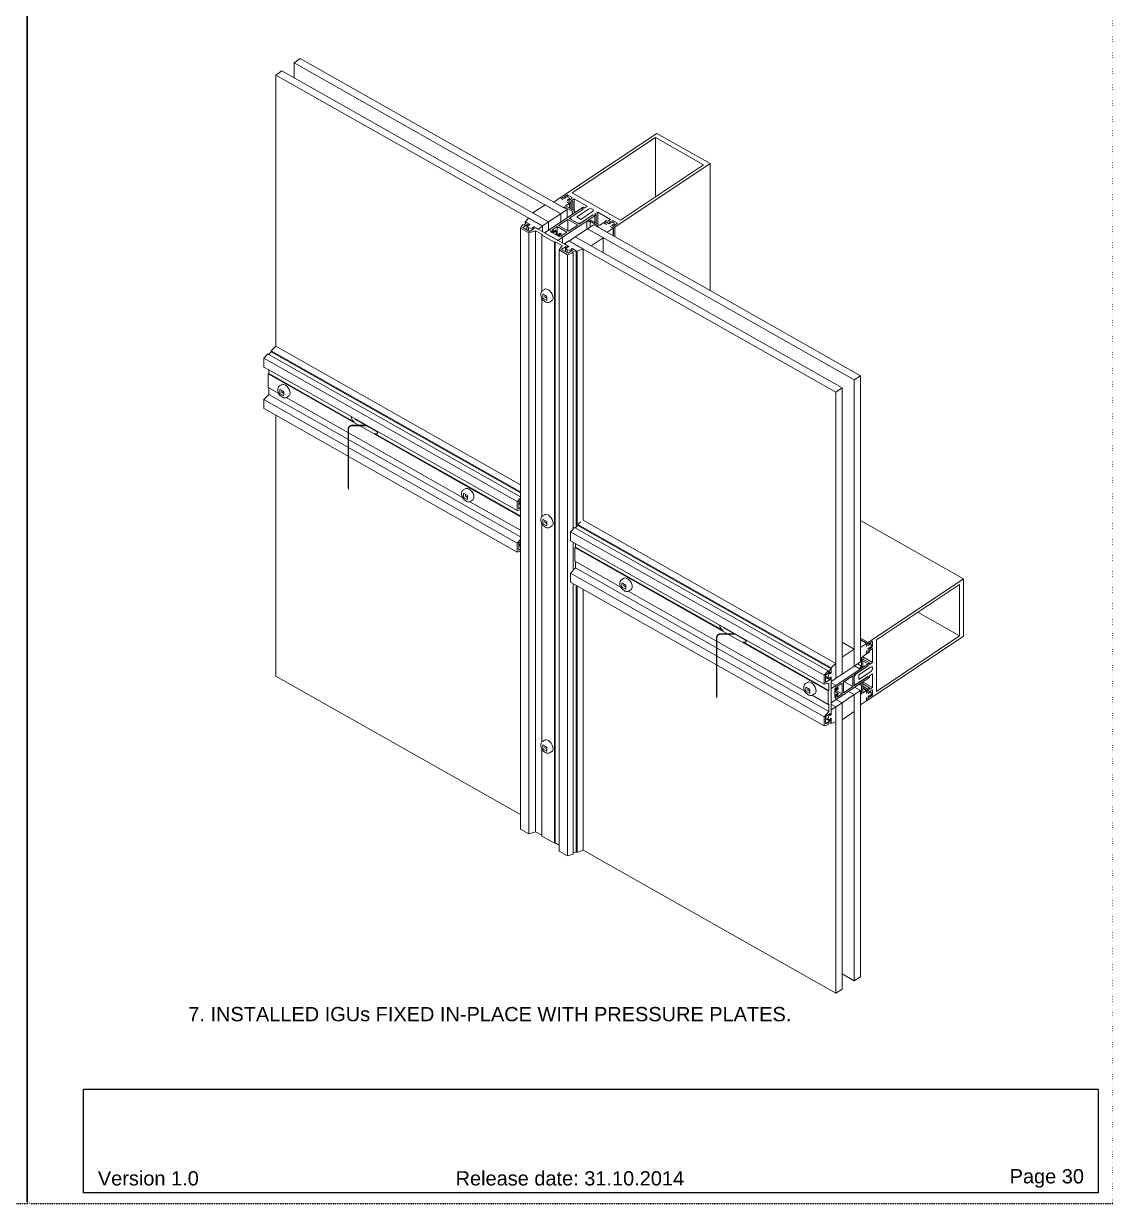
# Model space of a CAD drawing. Header units: millimetres. Extents: x -17234 to -8874, y -2869 to 1211.
# Drawn here: x -14197 to -13439, y -1849 to -1023 of the extents above; entities that cross this region are included whole.
import ezdxf

# ---------------------------------------------------------------- set-up
doc = ezdxf.new("R2010")
doc.units = ezdxf.units.MM
doc.linetypes.add('ACAD_ISO07W100', pattern=[3, 0, -3])
doc.linetypes.add('DASHED', pattern=[19.05, 12.7, -6.35])
doc.layers.get('Defpoints').update_dxf_attribs({"linetype": 'ACAD_ISO07W100', "true_color": 0x105689})
for name, color, linetype in [('Drain Path', 6, 'Continuous'), ('Profile View', 9, 'Continuous'), ('Text', 2, 'Continuous')]:
    doc.layers.add(name, color=color, linetype=linetype)
doc.styles.get("Standard").update_dxf_attribs({"font": 'arial.ttf'})

msp = doc.modelspace()

# ---------------------------------------------------------------- linework, layer by layer
at = {"layer": 'Defpoints', "color": 1, "ltscale": 0.5}
for points in [[(-14954.331, -829.239), (-14194.331, -829.239), (-14194.331, -1849.239), (-14954.331, -1849.239), (-14954.331, -829.239)], [(-14194.331, -829.239), (-13434.331, -829.239), (-13434.331, -1849.239), (-14194.331, -1849.239), (-14194.331, -829.239)]]:
    msp.add_lwpolyline(points, dxfattribs=at)
at = {"layer": 'Drain Path', "linetype": 'DASHED', "ltscale": 0.1}
for points in [[(-13969.439, -1350.032, 0, 3, 0), (-13969.439, -1344.032, 1, 1, 0), (-13969.439, -1307.019, 1, 1, -0.4142136), (-13966.939, -1304.519, 1, 1, 0), (-13956.568, -1304.519, 0, 0, 0)], [(-13711.475, -1496.047, 0, 3, 0), (-13711.475, -1490.047, 1, 1, 0), (-13711.475, -1453.033, 1, 1, -0.4142136), (-13708.975, -1450.533, 1, 1, 0), (-13698.603, -1450.533, 0, 0, 0)]]:
    msp.add_lwpolyline(points, format="xyseb", dxfattribs=at)
at = {"layer": 'Profile View', "lineweight": 0, "extrusion": (-1.83187e-15, 0.789146, 0.614206)}
for p, q in [((-14007.397, -1050.457), (-14003.094, -1047.589)), ((-13825.651, -1148.026), (-14003.094, -1047.589)), ((-14020.307, -1059.061), (-14016.004, -1056.193)), ((-14007.397, -1061.064), (-14016.004, -1056.193)), ((-14007.397, -1061.064), (-14007.397, -1050.457)), ((-14007.397, -1050.457), (-13820.616, -1156.18)), ((-14020.307, -1249.047), (-14020.307, -1059.061)), ((-14020.307, -1059.061), (-13833.525, -1164.784)), ((-13829.222, -1161.916), (-14007.397, -1061.064)), ((-13753.53, -1099.958), (-13820.23, -1144.413)), ((-13812.631, -1141.614), (-13754.402, -1102.805)), ((-13754.402, -1102.805), (-13754.402, -1144.315)), ((-13754.402, -1102.805), (-13720.722, -1121.868)), ((-13716.173, -1121.102), (-13753.53, -1099.958)), ((-13782.874, -1165.557), (-13716.173, -1121.102)), ((-13720.722, -1121.868), (-13778.952, -1160.677)), ((-13716.173, -1209.993), (-13716.173, -1121.102)), ((-13821.352, -1145.16), (-13825.651, -1148.026)), ((-13816.312, -1153.312), (-13825.651, -1148.026)), ((-13825.651, -1148.026), (-13818.939, -1151.825)), ((-13819.331, -1146.304), (-13821.352, -1145.16)), ((-13820.23, -1144.413), (-13821.023, -1144.941)), ((-13821.023, -1144.941), (-13819.331, -1146.304)), ((-13821.023, -1144.941), (-13821.023, -1145.346)), ((-13818.209, -1145.556), (-13820.23, -1144.413)), ((-13820.23, -1144.413), (-13818.555, -1145.36)), ((-13818.555, -1145.36), (-13817.418, -1144.918)), ((-13818.246, -1144.45), (-13816.077, -1143.004)), ((-13817.418, -1144.918), (-13818.246, -1144.45)), ((-13817.219, -1144.896), (-13818.209, -1145.556)), ((-13817.633, -1144.266), (-13817.954, -1144.48)), ((-13817.954, -1144.48), (-13817.219, -1144.896)), ((-13817.954, -1144.48), (-13817.954, -1144.615)), ((-13815.04, -1144.624), (-13817.633, -1144.266)), ((-13817.418, -1145.029), (-13817.418, -1144.918)), ((-13814.64, -1148.959), (-13816.661, -1147.815)), ((-13816.661, -1147.815), (-13814.311, -1148.74)), ((-13816.295, -1146.64), (-13815.304, -1145.98)), ((-13813.518, -1148.212), (-13816.295, -1146.64)), ((-13816.077, -1144.481), (-13816.077, -1143.004)), ((-13816.077, -1143.004), (-13812.707, -1144.912)), ((-13815.323, -1146.104), (-13815.948, -1146.836)), ((-13815.948, -1146.836), (-13813.518, -1148.212)), ((-13814.46, -1146.592), (-13815.323, -1146.104)), ((-13815.304, -1145.98), (-13815.304, -1146.115)), ((-13815.304, -1145.98), (-13814.569, -1146.396)), ((-13814.248, -1146.183), (-13815.04, -1144.624)), ((-13814.569, -1146.396), (-13814.248, -1146.183)), ((-13814.569, -1146.396), (-13814.569, -1146.531)), ((-13812.707, -1144.912), (-13814.46, -1146.592)), ((-13814.311, -1148.74), (-13813.518, -1148.212)), ((-13814.248, -1146.389), (-13814.248, -1146.183)), ((-13813.518, -1148.212), (-13812.206, -1147.701)), ((-13813.518, -1148.212), (-13813.518, -1152.889)), ((-13813.518, -1152.889), (-13813.518, -1148.212)), ((-13813.088, -1146.994), (-13811.224, -1145.752)), ((-13812.206, -1147.701), (-13813.073, -1147.211)), ((-13778.952, -1160.677), (-13812.631, -1141.614)), ((-13812.206, -1153.632), (-13812.206, -1147.701)), ((-13811.224, -1154.188), (-13811.224, -1145.752)), ((-13811.224, -1145.752), (-13802.179, -1150.871)), ((-13831.646, -1149.937), (-13840.252, -1155.673)), ((-13840.252, -1155.673), (-13829.222, -1161.916)), ((-13820.616, -1156.18), (-13831.646, -1149.937)), ((-13820.616, -1156.18), (-13829.222, -1161.916)), ((-13806.288, -1152.386), (-13828.856, -1167.427)), ((-13820.616, -1156.18), (-13816.312, -1153.312)), ((-13820.616, -1161.935), (-13820.616, -1156.18)), ((-13820.616, -1156.18), (-13820.616, -1161.935)), ((-13818.939, -1151.825), (-13818.126, -1151.283)), ((-13818.126, -1151.283), (-13818.126, -1152.285)), ((-13818.126, -1151.283), (-13812.237, -1154.616)), ((-13817.313, -1150.741), (-13814.64, -1148.959)), ((-13810.915, -1154.363), (-13817.313, -1150.741)), ((-13816.312, -1159.067), (-13816.312, -1153.312)), ((-13814.769, -1159.489), (-13805.111, -1153.052)), ((-13814.64, -1148.959), (-13814.64, -1152.254)), ((-13814.311, -1148.74), (-13814.311, -1152.44)), ((-13804.922, -1153.077), (-13813.349, -1158.694)), ((-13812.6, -1155.65), (-13812.6, -1156.593)), ((-13812.237, -1154.616), (-13812.586, -1155.569)), ((-13811.415, -1155.73), (-13810.915, -1154.363)), ((-13810.915, -1154.363), (-13810.915, -1155.47)), ((-13809.52, -1158.483), (-13801.321, -1153.015)), ((-13798.371, -1154.681), (-13806.578, -1160.148)), ((-13805.111, -1153.052), (-13806.288, -1152.386)), ((-13805.205, -1151.664), (-13806.221, -1152.342)), ((-13806.221, -1152.423), (-13806.221, -1152.342)), ((-13806.221, -1152.342), (-13804.922, -1153.077)), ((-13804.212, -1152.226), (-13805.205, -1151.664)), ((-13805.111, -1153.052), (-13805.111, -1153.204)), ((-13802.179, -1150.871), (-13804.212, -1152.226)), ((-13796.858, -1156.389), (-13794.825, -1155.034)), ((-13795.866, -1156.95), (-13796.858, -1156.389)), ((-13794.825, -1163.469), (-13794.825, -1155.034)), ((-13794.825, -1155.034), (-13785.781, -1160.153)), ((-13847.199, -1163.771), (-13848.899, -1166.272)), ((-13847.29, -1165.93), (-13844.105, -1163.807)), ((-13846.167, -1164.178), (-13847.199, -1163.771)), ((-13844.879, -1162.283), (-13846.167, -1164.178)), ((-13843.27, -1159.269), (-13845.529, -1161.916)), ((-13845.529, -1161.916), (-13842.173, -1163.815)), ((-13845.529, -1163.238), (-13845.529, -1161.916)), ((-13842.558, -1163.597), (-13844.879, -1162.283)), ((-13844.115, -1164.04), (-13844.365, -1164.208)), ((-13844.365, -1167.586), (-13844.365, -1164.208)), ((-13844.365, -1164.208), (-13843.358, -1166.19)), ((-13843.248, -1164.531), (-13844.115, -1164.04)), ((-13844.105, -1164.046), (-13844.105, -1163.807)), ((-13844.105, -1163.807), (-13843.182, -1164.33)), ((-13833.38, -1164.866), (-13843.27, -1159.269)), ((-13842.173, -1163.815), (-13843.248, -1164.531)), ((-13843.182, -1164.33), (-13842.558, -1163.597)), ((-13843.182, -1164.487), (-13843.182, -1164.33)), ((-13842.558, -1164.071), (-13842.558, -1163.597)), ((-13836.565, -1166.989), (-13833.38, -1164.866)), ((-13833.525, -1164.784), (-13829.222, -1161.916)), ((-13833.38, -1168.792), (-13833.38, -1164.866)), ((-13829.222, -1167.671), (-13829.222, -1161.916)), ((-13829.222, -1161.916), (-13829.222, -1167.671)), ((-13822.3, -1164.508), (-13815.786, -1160.167)), ((-13815.314, -1168.462), (-13822.3, -1164.508)), ((-13819.517, -1172.713), (-13796.949, -1157.672)), ((-13815.786, -1160.167), (-13815.786, -1168.195)), ((-13815.786, -1160.167), (-13808.8, -1164.121)), ((-13808.8, -1164.121), (-13815.314, -1168.462)), ((-13807.783, -1163.443), (-13814.769, -1159.489)), ((-13813.349, -1158.694), (-13813.833, -1160.019)), ((-13813.833, -1160.019), (-13808.72, -1162.913)), ((-13806.578, -1160.148), (-13809.52, -1158.483)), ((-13808.72, -1162.913), (-13806.609, -1162.509)), ((-13798.125, -1157.006), (-13807.783, -1163.443)), ((-13806.609, -1162.509), (-13798.182, -1156.892)), ((-13806.609, -1162.66), (-13806.609, -1162.509)), ((-13802.379, -1161.435), (-13802.379, -1167.047)), ((-13799.779, -1160.666), (-13801.958, -1161.084)), ((-13801.937, -1166.752), (-13797.634, -1163.884)), ((-13801.6, -1161.787), (-13800.083, -1161.496)), ((-13800.083, -1165.516), (-13800.083, -1161.496)), ((-13800.083, -1161.496), (-13794.194, -1164.829)), ((-13793.381, -1164.287), (-13799.779, -1160.666)), ((-13798.182, -1156.892), (-13796.882, -1157.628)), ((-13798.182, -1156.892), (-13798.182, -1157.044)), ((-13796.949, -1157.672), (-13798.125, -1157.006)), ((-13797.634, -1163.884), (-13716.173, -1209.993)), ((-13796.949, -1162.268), (-13796.949, -1157.672)), ((-13796.882, -1157.628), (-13795.866, -1156.95)), ((-13796.882, -1162.305), (-13796.882, -1157.628)), ((-13795.866, -1162.881), (-13795.866, -1156.95)), ((-13794.194, -1164.829), (-13795.007, -1165.371)), ((-13790.707, -1162.506), (-13793.381, -1164.287)), ((-13788.686, -1163.65), (-13790.707, -1162.506)), ((-13789.586, -1161.758), (-13790.379, -1162.287)), ((-13790.379, -1162.287), (-13788.686, -1163.65)), ((-13790.379, -1162.691), (-13790.379, -1162.287)), ((-13788.938, -1160.872), (-13789.659, -1161.716)), ((-13789.659, -1161.807), (-13789.659, -1161.716)), ((-13789.659, -1161.716), (-13787.155, -1163.134)), ((-13786.809, -1163.33), (-13789.586, -1161.758)), ((-13787.814, -1161.508), (-13788.938, -1160.872)), ((-13785.781, -1160.153), (-13787.814, -1161.508)), ((-13787.155, -1163.134), (-13786.018, -1162.691)), ((-13786.881, -1162.203), (-13784.298, -1160.992)), ((-13786.018, -1162.691), (-13786.881, -1162.203)), ((-13785.819, -1162.67), (-13786.809, -1163.33)), ((-13786.233, -1162.04), (-13786.554, -1162.253)), ((-13786.554, -1162.388), (-13786.554, -1162.253)), ((-13786.554, -1162.253), (-13785.819, -1162.67)), ((-13783.64, -1162.397), (-13786.233, -1162.04)), ((-13786.018, -1162.803), (-13786.018, -1162.691)), ((-13784.895, -1164.413), (-13783.904, -1163.753)), ((-13782.874, -1165.557), (-13784.895, -1164.413)), ((-13783.924, -1163.877), (-13784.548, -1164.609)), ((-13784.548, -1164.609), (-13782.874, -1165.557)), ((-13784.298, -1162.307), (-13784.298, -1160.992)), ((-13784.298, -1160.992), (-13780.927, -1162.9)), ((-13783.096, -1164.346), (-13783.924, -1163.877)), ((-13783.904, -1163.888), (-13783.904, -1163.753)), ((-13783.904, -1163.753), (-13783.169, -1164.169)), ((-13782.848, -1163.956), (-13783.64, -1162.397)), ((-13783.169, -1164.169), (-13782.848, -1163.956)), ((-13783.169, -1164.304), (-13783.169, -1164.169)), ((-13780.927, -1162.9), (-13783.096, -1164.346)), ((-13782.848, -1164.181), (-13782.848, -1163.956)), ((-13848.899, -1166.272), (-13843.038, -1169.59)), ((-13848.899, -1577.012), (-13848.899, -1166.272)), ((-13842.615, -1168.576), (-13847.29, -1165.93)), ((-13843.358, -1168.156), (-13843.358, -1166.19)), ((-13843.358, -1166.19), (-13840.058, -1166.646)), ((-13843.038, -1169.59), (-13838.312, -1168.089)), ((-13843.038, -1590.52), (-13843.038, -1169.59)), ((-13839.43, -1166.454), (-13842.615, -1168.576)), ((-13840.674, -1165.988), (-13839.599, -1165.272)), ((-13839.807, -1166.479), (-13840.674, -1165.988)), ((-13839.215, -1165.489), (-13840.352, -1165.931)), ((-13840.352, -1166.17), (-13840.352, -1165.931)), ((-13840.352, -1165.931), (-13839.43, -1166.454)), ((-13840.058, -1166.646), (-13839.807, -1166.479)), ((-13840.058, -1166.646), (-13840.058, -1166.872)), ((-13839.807, -1166.705), (-13839.807, -1166.479)), ((-13839.599, -1165.272), (-13836.565, -1166.989)), ((-13839.599, -1165.639), (-13839.599, -1165.272)), ((-13815.528, -1178.897), (-13839.215, -1165.489)), ((-13838.312, -1589.019), (-13838.312, -1168.089)), ((-13838.312, -1168.089), (-13833.478, -1170.825)), ((-13833.478, -1170.825), (-13833.952, -1171.141)), ((-13833.952, -1210.433), (-13833.952, -1171.141)), ((-13833.952, -1171.141), (-13825.128, -1176.136)), ((-13828.856, -1167.427), (-13832.041, -1169.55)), ((-13832.041, -1169.55), (-13822.702, -1174.836)), ((-13827.128, -1168.405), (-13828.856, -1167.427)), ((-13828.856, -1167.427), (-13826.653, -1168.674)), ((-13827.805, -1168.857), (-13827.128, -1168.405)), ((-13826.96, -1169.336), (-13827.805, -1168.857)), ((-13827.128, -1168.405), (-13827.128, -1169.241)), ((-13825.265, -1168.207), (-13826.96, -1169.336)), ((-13826.832, -1167.529), (-13823.317, -1165.186)), ((-13825.619, -1168.215), (-13826.832, -1167.529)), ((-13826.653, -1168.674), (-13826.168, -1168.581)), ((-13826.653, -1169.131), (-13826.653, -1168.674)), ((-13826.224, -1169.752), (-13823.92, -1168.216)), ((-13823.503, -1171.292), (-13826.224, -1169.752)), ((-13826.168, -1168.581), (-13825.619, -1168.215)), ((-13826.168, -1168.808), (-13826.168, -1168.581)), ((-13824.726, -1167.76), (-13825.718, -1167.95)), ((-13825.718, -1167.95), (-13825.718, -1168.159)), ((-13825.718, -1167.95), (-13825.265, -1168.207)), ((-13825.619, -1168.442), (-13825.619, -1168.215)), ((-13823.92, -1168.216), (-13824.726, -1167.76)), ((-13823.92, -1168.216), (-13823.92, -1171.056)), ((-13821.199, -1169.756), (-13823.503, -1171.292)), ((-13823.317, -1171.168), (-13823.317, -1165.186)), ((-13823.317, -1165.186), (-13816.331, -1169.14)), ((-13822.768, -1171.708), (-13821.074, -1170.579)), ((-13821.922, -1172.187), (-13822.768, -1171.708)), ((-13822.702, -1174.836), (-13819.517, -1172.713)), ((-13821.245, -1171.735), (-13821.922, -1172.187)), ((-13821.606, -1171.161), (-13821.719, -1171.467)), ((-13821.719, -1172.051), (-13821.719, -1171.467)), ((-13821.719, -1171.467), (-13819.517, -1172.713)), ((-13821.059, -1170.796), (-13821.606, -1171.161)), ((-13819.517, -1172.713), (-13821.245, -1171.735)), ((-13820.393, -1170.213), (-13821.199, -1169.756)), ((-13821.074, -1170.579), (-13821.074, -1170.806)), ((-13821.074, -1170.579), (-13820.621, -1170.836)), ((-13819.846, -1171.483), (-13821.059, -1170.796)), ((-13820.621, -1170.836), (-13820.393, -1170.213)), ((-13820.621, -1170.836), (-13820.621, -1171.044)), ((-13820.393, -1170.213), (-13820.393, -1171.173)), ((-13816.331, -1169.14), (-13819.846, -1171.483)), ((-13819.517, -1172.713), (-13819.517, -1176.639)), ((-13819.517, -1176.639), (-13819.517, -1172.713)), ((-13814.847, -1175.357), (-13810.544, -1172.488)), ((-13801.937, -1166.752), (-13810.544, -1172.488)), ((-13810.544, -1172.488), (-13623.762, -1278.212)), ((-13799.513, -1178.732), (-13810.544, -1172.488)), ((-13801.937, -1166.752), (-13790.907, -1172.996)), ((-13615.156, -1272.476), (-13801.937, -1166.752)), ((-13790.907, -1172.996), (-13799.513, -1178.732)), ((-13795.007, -1165.371), (-13788.295, -1169.17)), ((-13790.907, -1172.996), (-13790.907, -1183.603)), ((-13788.295, -1169.17), (-13783.995, -1166.305)), ((-13783.995, -1166.305), (-13786.016, -1165.161)), ((-13786.016, -1165.161), (-13783.667, -1166.086)), ((-13783.995, -1171.604), (-13783.995, -1166.305)), ((-13783.667, -1166.086), (-13782.874, -1165.557)), ((-13783.667, -1171.79), (-13783.667, -1166.086)), ((-13782.874, -1172.239), (-13782.874, -1165.557)), ((-13782.874, -1172.239), (-13782.874, -1165.557)), ((-13825.128, -1176.136), (-13824.653, -1175.82)), ((-13825.128, -1176.136), (-13825.128, -1597.066)), ((-13824.653, -1175.82), (-13819.819, -1178.556)), ((-13824.653, -1596.75), (-13824.653, -1175.82)), ((-13819.819, -1178.556), (-13821.869, -1181.572)), ((-13820.26, -1181.23), (-13817.075, -1179.107)), ((-13815.585, -1183.876), (-13820.26, -1181.23)), ((-13814.992, -1175.274), (-13818.178, -1177.397)), ((-13818.178, -1177.397), (-13815.143, -1179.115)), ((-13817.085, -1179.34), (-13817.335, -1179.507)), ((-13817.335, -1182.885), (-13817.335, -1179.507)), ((-13817.335, -1179.507), (-13816.328, -1181.49)), ((-13816.218, -1179.831), (-13817.085, -1179.34)), ((-13817.075, -1179.346), (-13817.075, -1179.107)), ((-13817.075, -1179.107), (-13816.152, -1179.629)), ((-13815.143, -1179.115), (-13816.218, -1179.831)), ((-13816.152, -1179.629), (-13815.528, -1178.897)), ((-13816.152, -1179.787), (-13816.152, -1179.629)), ((-13815.528, -1179.371), (-13815.528, -1178.897)), ((-13805.103, -1180.872), (-13814.992, -1175.274)), ((-13628.066, -1281.08), (-13814.847, -1175.357)), ((-13813.644, -1181.288), (-13812.569, -1180.571)), ((-13812.777, -1181.778), (-13813.644, -1181.288)), ((-13812.185, -1180.789), (-13813.322, -1181.231)), ((-13813.322, -1181.47), (-13813.322, -1181.231)), ((-13813.322, -1181.231), (-13812.4, -1181.753)), ((-13812.569, -1180.571), (-13809.214, -1182.471)), ((-13812.569, -1180.571), (-13812.569, -1180.939)), ((-13809.863, -1182.103), (-13812.185, -1180.789)), ((-13809.214, -1182.471), (-13805.103, -1180.872)), ((-13805.103, -1180.872), (-13805.103, -1370.858)), ((-13821.869, -1181.572), (-13816.008, -1184.889)), ((-13821.869, -1598.326), (-13821.869, -1181.572)), ((-13816.328, -1181.49), (-13813.028, -1181.945)), ((-13816.328, -1181.49), (-13816.328, -1183.456)), ((-13816.008, -1184.889), (-13812.089, -1183.645)), ((-13816.008, -1605.82), (-13816.008, -1184.889)), ((-13812.4, -1181.753), (-13815.585, -1183.876)), ((-13813.028, -1181.945), (-13812.777, -1181.778)), ((-13813.028, -1181.945), (-13813.028, -1182.172)), ((-13812.832, -1183.046), (-13809.863, -1182.103)), ((-13812.089, -1183.645), (-13812.832, -1183.046)), ((-13812.777, -1181.778), (-13812.777, -1182.005)), ((-13812.089, -1377.13), (-13812.089, -1183.645)), ((-13809.863, -1375.718), (-13809.863, -1182.103)), ((-13809.214, -1182.471), (-13809.214, -1375.01)), ((-13833.475, -1210.026), (-13832.167, -1209.154)), ((-13833.295, -1214.981), (-13833.295, -1212.772)), ((-13832.928, -1212.585), (-13830.868, -1213.751)), ((-13831.94, -1214.078), (-13831.94, -1213.144)), ((-13830.501, -1214.354), (-13830.501, -1216.563)), ((-13716.173, -1209.993), (-13610.853, -1269.607)), ((-13833.952, -1368.263), (-13833.952, -1215.404)), ((-13830.868, -1216.75), (-13832.928, -1215.584)), ((-13830.501, -1215.287), (-13831.572, -1214.681)), ((-13828.221, -1217.91), (-13826.913, -1217.038)), ((-14028.574, -1257.388), (-14025.765, -1254.324)), ((-14025.153, -1254.671), (-14025.765, -1254.324)), ((-14025.153, -1254.671), (-14023.492, -1252.86)), ((-13848.899, -1354.435), (-14025.153, -1254.671)), ((-14023.492, -1252.164), (-14020.307, -1249.047)), ((-14023.492, -1252.86), (-14023.492, -1252.164)), ((-13848.899, -1350.987), (-14023.492, -1252.164)), ((-13848.899, -1351.684), (-14023.492, -1252.86)), ((-13848.899, -1346.068), (-14020.307, -1249.047)), ((-14028.574, -1263.678), (-14028.574, -1257.388)), ((-13851.132, -1357.825), (-14028.574, -1257.388)), ((-14025.186, -1265.596), (-14028.574, -1263.678)), ((-14025.66, -1268.359), (-14025.186, -1268.043)), ((-14025.66, -1277.829), (-14025.66, -1268.359)), ((-13848.899, -1368.411), (-14025.66, -1268.359)), ((-14025.186, -1268.043), (-14025.186, -1265.596)), ((-13851.132, -1364.115), (-14025.186, -1265.596)), ((-13965.052, -1302.081), (-14025.186, -1268.043)), ((-13615.156, -1272.476), (-13610.853, -1269.607)), ((-13610.853, -1269.607), (-13610.853, -1371.137)), ((-14025.186, -1278.098), (-14025.66, -1277.829)), ((-14025.186, -1282.701), (-14025.186, -1278.098)), ((-14018.143, -1282.084), (-14025.186, -1278.098)), ((-14017.609, -1276.809), (-14016.301, -1275.937)), ((-14017.429, -1281.765), (-14017.429, -1279.555)), ((-14017.062, -1279.368), (-14015.003, -1280.534)), ((-14016.074, -1280.861), (-14016.074, -1279.928)), ((-13628.066, -1281.08), (-13623.762, -1278.212)), ((-13623.762, -1278.212), (-13623.762, -1478.655)), ((-13615.156, -1472.919), (-13615.156, -1272.476)), ((-14028.574, -1286.395), (-14025.186, -1282.701)), ((-14028.574, -1292.685), (-14028.574, -1286.395)), ((-13851.132, -1386.832), (-14028.574, -1286.395)), ((-13848.899, -1382.483), (-14025.186, -1282.701)), ((-14015.003, -1283.533), (-14017.062, -1282.367)), ((-14014.635, -1282.07), (-14015.706, -1281.464)), ((-14014.635, -1281.137), (-14014.635, -1283.346)), ((-13889.455, -1354.925), (-14012.989, -1285.002)), ((-14012.355, -1284.693), (-14011.047, -1283.821)), ((-13628.066, -1481.523), (-13628.066, -1281.08)), ((-14020.307, -1297.365), (-14028.574, -1292.685)), ((-14020.307, -1297.365), (-14020.307, -1479.991)), ((-13851.132, -1393.122), (-14020.307, -1297.365)), ((-13948.712, -1308.965), (-13964.423, -1300.072)), ((-13963.358, -1300.952), (-13949.349, -1308.881)), ((-13848.899, -1367.826), (-13951.043, -1310.01)), ((-13888.921, -1349.65), (-13887.613, -1348.778)), ((-13888.741, -1354.605), (-13888.741, -1352.396)), ((-13888.374, -1352.209), (-13886.315, -1353.375)), ((-13887.386, -1353.702), (-13887.386, -1352.768)), ((-13885.947, -1354.911), (-13887.018, -1354.305)), ((-13885.947, -1353.977), (-13885.947, -1356.187)), ((-13886.315, -1356.373), (-13888.374, -1355.208)), ((-13848.899, -1377.88), (-13884.301, -1357.842)), ((-13883.667, -1357.533), (-13882.359, -1356.662)), ((-13848.899, -1355.391), (-13851.132, -1357.825)), ((-13851.132, -1357.825), (-13851.132, -1364.115)), ((-13850.115, -1357.784), (-13848.899, -1356.973)), ((-13850.115, -1362.801), (-13850.115, -1357.784)), ((-13848.899, -1359.015), (-13850.115, -1358.327)), ((-13848.899, -1359.914), (-13850.115, -1359.226)), ((-13848.899, -1361.991), (-13850.115, -1362.801)), ((-13851.132, -1364.115), (-13848.899, -1363.573)), ((-13833.475, -1367.855), (-13832.167, -1366.983)), ((-13833.295, -1372.811), (-13833.295, -1370.601)), ((-13832.928, -1370.415), (-13830.868, -1371.58)), ((-13831.94, -1371.907), (-13831.94, -1370.974)), ((-13805.103, -1370.858), (-13628.066, -1471.066)), ((-13610.853, -1371.137), (-13538.731, -1411.96)), ((-13610.853, -1371.137), (-13610.853, -1470.05)), ((-13833.952, -1526.092), (-13833.952, -1373.233)), ((-13830.868, -1374.579), (-13832.928, -1373.413)), ((-13830.501, -1373.116), (-13831.572, -1372.51)), ((-13830.501, -1372.183), (-13830.501, -1374.392)), ((-13828.221, -1375.739), (-13826.913, -1374.867)), ((-13810.966, -1375.906), (-13813.776, -1378.97)), ((-13813.776, -1378.97), (-13636.333, -1479.407)), ((-13813.776, -1378.97), (-13813.776, -1385.26)), ((-13810.966, -1375.906), (-13633.524, -1476.343)), ((-13808.693, -1374.442), (-13810.354, -1376.253)), ((-13806.902, -1371.993), (-13808.693, -1373.745)), ((-13808.693, -1373.745), (-13631.251, -1474.182)), ((-13808.693, -1373.745), (-13808.693, -1374.442)), ((-13808.693, -1374.442), (-13631.251, -1474.879)), ((-13848.899, -1384.398), (-13851.132, -1386.832)), ((-13851.132, -1386.832), (-13851.132, -1393.122)), ((-13850.115, -1386.791), (-13848.899, -1385.98)), ((-13850.115, -1391.808), (-13850.115, -1386.791)), ((-13848.899, -1388.022), (-13850.115, -1387.334)), ((-13813.776, -1385.26), (-13636.333, -1485.697)), ((-13812.089, -1406.137), (-13812.089, -1386.214)), ((-13810.387, -1387.177), (-13810.387, -1389.625)), ((-13851.132, -1393.122), (-13848.899, -1392.58)), ((-13848.899, -1388.921), (-13850.115, -1388.233)), ((-13848.899, -1390.998), (-13850.115, -1391.808)), ((-13810.387, -1389.625), (-13810.862, -1389.941)), ((-13810.862, -1389.941), (-13633.419, -1490.378)), ((-13810.862, -1389.941), (-13810.862, -1399.411)), ((-13810.387, -1389.625), (-13707.088, -1448.095)), ((-13810.387, -1404.282), (-13813.776, -1407.977)), ((-13810.862, -1399.411), (-13778.563, -1417.693)), ((-13810.387, -1399.679), (-13810.387, -1404.282)), ((-13810.387, -1404.282), (-13632.945, -1504.719)), ((-13813.776, -1407.977), (-13636.333, -1508.414)), ((-13813.776, -1407.977), (-13813.776, -1414.267)), ((-13778.029, -1412.418), (-13776.721, -1411.546)), ((-13605.431, -1456.415), (-13538.731, -1411.96)), ((-13538.731, -1411.96), (-13538.731, -1452.049)), ((-13813.776, -1414.267), (-13636.333, -1514.704)), ((-13812.089, -1603.74), (-13812.089, -1415.221)), ((-13809.863, -1603.034), (-13809.863, -1416.481)), ((-13809.214, -1416.849), (-13809.214, -1603.401)), ((-13805.103, -1419.176), (-13805.103, -1601.802)), ((-13777.849, -1417.373), (-13777.849, -1415.164)), ((-13777.481, -1414.977), (-13775.422, -1416.143)), ((-13775.422, -1419.141), (-13777.481, -1417.976)), ((-13776.494, -1416.47), (-13776.494, -1415.536)), ((-13775.055, -1417.679), (-13776.126, -1417.073)), ((-13775.055, -1416.745), (-13775.055, -1418.955)), ((-13773.408, -1420.61), (-13649.875, -1490.534)), ((-13772.775, -1420.301), (-13771.466, -1419.429)), ((-13541.442, -1415.74), (-13599.671, -1454.549)), ((-13541.442, -1451.883), (-13541.442, -1415.74)), ((-13570.766, -1435.284), (-13541.442, -1451.883)), ((-13706.459, -1446.087), (-13690.748, -1454.98)), ((-13691.385, -1454.895), (-13705.393, -1446.966)), ((-13610.853, -1453.346), (-13605.431, -1456.415)), ((-13610.853, -1453.346), (-13605.431, -1456.415)), ((-13538.731, -1452.049), (-13605.431, -1496.504)), ((-13599.671, -1490.692), (-13541.442, -1451.883)), ((-13693.079, -1456.025), (-13632.945, -1490.062)), ((-13623.762, -1456.21), (-13615.156, -1461.081)), ((-13615.156, -1461.081), (-13623.762, -1466.817)), ((-13615.156, -1461.081), (-13615.156, -1472.919)), ((-13610.853, -1454.324), (-13606.224, -1456.944)), ((-13610.853, -1454.729), (-13606.553, -1457.163)), ((-13610.853, -1460.028), (-13606.553, -1457.163)), ((-13610.853, -1467.231), (-13610.853, -1460.028)), ((-13606.553, -1459.331), (-13606.224, -1456.944)), ((-13606.553, -1457.163), (-13606.553, -1459.331)), ((-13606.553, -1462.197), (-13606.553, -1464.366)), ((-13606.224, -1464.147), (-13606.553, -1462.197)), ((-13606.224, -1456.944), (-13605.431, -1456.415)), ((-13605.431, -1456.415), (-13605.431, -1458.584)), ((-13605.431, -1458.212), (-13605.431, -1456.415)), ((-13604.55, -1457.9), (-13605.431, -1458.212)), ((-13605.431, -1458.584), (-13604.441, -1457.924)), ((-13605.431, -1458.212), (-13605.431, -1458.212)), ((-13604.441, -1459.978), (-13605.431, -1460.638)), ((-13605.431, -1461.01), (-13604.55, -1460.148)), ((-13605.431, -1460.638), (-13605.431, -1463.618)), ((-13605.431, -1463.618), (-13605.431, -1461.01)), ((-13605.431, -1461.01), (-13605.431, -1461.01)), ((-13604.629, -1460.103), (-13604.55, -1460.148)), ((-13602.382, -1455.566), (-13604.55, -1457.012)), ((-13604.55, -1457.012), (-13604.55, -1457.9)), ((-13604.55, -1457.073), (-13604.441, -1457.135)), ((-13604.55, -1457.862), (-13604.441, -1457.924)), ((-13604.55, -1461.074), (-13602.382, -1459.183)), ((-13604.55, -1460.148), (-13604.55, -1461.074)), ((-13604.55, -1460.706), (-13604.441, -1460.767)), ((-13604.441, -1457.135), (-13604.12, -1456.921)), ((-13604.441, -1457.924), (-13604.441, -1457.135)), ((-13604.441, -1460.767), (-13604.441, -1459.978)), ((-13604.12, -1460.554), (-13604.441, -1460.767)), ((-13604.415, -1462.327), (-13604.415, -1463.258)), ((-13604.279, -1456.831), (-13604.12, -1456.921)), ((-13602.382, -1460.775), (-13604.245, -1462.017)), ((-13604.12, -1456.921), (-13603.22, -1458.137)), ((-13603.22, -1458.137), (-13604.12, -1460.554)), ((-13603.396, -1458.609), (-13602.382, -1459.183)), ((-13602.382, -1459.183), (-13602.382, -1455.566)), ((-13602.382, -1470.481), (-13602.382, -1460.775)), ((-13599.671, -1454.549), (-13599.671, -1490.692)), ((-13623.762, -1478.655), (-13623.762, -1466.817)), ((-13615.156, -1472.919), (-13610.853, -1470.05)), ((-13610.039, -1466.689), (-13610.853, -1467.231)), ((-13610.039, -1473.009), (-13610.039, -1466.689)), ((-13606.553, -1464.366), (-13609.226, -1466.147)), ((-13609.226, -1466.147), (-13609.226, -1473.013)), ((-13609.226, -1466.607), (-13602.382, -1470.481)), ((-13609.226, -1468.047), (-13604.415, -1470.771)), ((-13609.226, -1469.3), (-13605.431, -1471.448)), ((-13605.497, -1471.492), (-13609.226, -1469.382)), ((-13606.553, -1463.961), (-13606.224, -1464.147)), ((-13605.431, -1463.618), (-13606.224, -1464.147)), ((-13604.415, -1463.258), (-13605.431, -1463.618)), ((-13605.431, -1463.618), (-13605.431, -1463.618)), ((-13604.415, -1471.836), (-13602.382, -1470.481)), ((-13636.333, -1479.407), (-13633.524, -1476.343)), ((-13632.132, -1477.243), (-13635.317, -1479.366)), ((-13633.722, -1480.811), (-13632.576, -1477.736)), ((-13633.524, -1476.343), (-13633.379, -1477.2)), ((-13633.379, -1477.2), (-13631.251, -1474.879)), ((-13632.736, -1477.646), (-13632.576, -1477.736)), ((-13632.576, -1477.736), (-13632.325, -1477.569)), ((-13632.485, -1477.479), (-13632.325, -1477.569)), ((-13632.325, -1477.569), (-13632.325, -1478.499)), ((-13632.325, -1478.499), (-13631.251, -1477.783)), ((-13632.325, -1478.123), (-13632.132, -1478.233)), ((-13632.132, -1478.233), (-13632.132, -1477.243)), ((-13631.251, -1477.37), (-13632.132, -1478.233)), ((-13631.518, -1477.632), (-13631.251, -1477.783)), ((-13631.251, -1474.182), (-13628.066, -1471.066)), ((-13631.251, -1477.783), (-13631.251, -1474.182)), ((-13631.251, -1474.879), (-13631.251, -1477.37)), ((-13628.066, -1471.066), (-13628.066, -1481.679)), ((-13628.066, -1486.534), (-13605.497, -1471.492)), ((-13628.066, -1481.523), (-13623.762, -1478.655)), ((-13615.156, -1472.919), (-13623.762, -1478.655)), ((-13605.497, -1472.755), (-13615.156, -1479.192)), ((-13615.156, -1480.197), (-13613.858, -1478.459)), ((-13611.065, -1475.055), (-13615.01, -1472.821)), ((-13613.965, -1478.399), (-13613.858, -1478.459)), ((-13613.858, -1478.459), (-13605.431, -1472.843)), ((-13612.879, -1471.401), (-13610.039, -1473.009)), ((-13603.727, -1473.743), (-13611.928, -1479.211)), ((-13611.928, -1482.368), (-13603.724, -1476.902)), ((-13610.972, -1474.258), (-13610.039, -1473.009)), ((-13609.226, -1473.013), (-13610.566, -1474.807)), ((-13605.538, -1472.782), (-13605.431, -1472.843)), ((-13605.497, -1471.492), (-13605.497, -1472.755)), ((-13605.431, -1471.448), (-13604.415, -1470.771)), ((-13605.431, -1472.843), (-13605.431, -1471.448)), ((-13604.415, -1470.771), (-13604.415, -1471.836)), ((-13602.382, -1478.373), (-13604.415, -1479.728)), ((-13602.382, -1488.079), (-13602.382, -1478.373)), ((-14020.307, -1479.991), (-13848.899, -1577.012)), ((-13649.341, -1485.258), (-13648.033, -1484.387)), ((-13636.333, -1485.697), (-13636.333, -1479.407)), ((-13632.945, -1484.874), (-13636.333, -1485.697)), ((-13635.317, -1479.366), (-13635.317, -1484.383)), ((-13635.317, -1479.909), (-13633.722, -1480.811)), ((-13635.317, -1480.807), (-13632.576, -1482.359)), ((-13635.317, -1484.383), (-13632.132, -1482.26)), ((-13632.576, -1482.359), (-13633.722, -1480.811)), ((-13632.945, -1490.062), (-13632.945, -1484.874)), ((-13632.325, -1482.192), (-13632.576, -1482.359)), ((-13631.251, -1480.545), (-13632.325, -1481.261)), ((-13632.325, -1481.261), (-13632.325, -1482.192)), ((-13632.325, -1482.15), (-13632.132, -1482.26)), ((-13632.243, -1481.207), (-13632.132, -1481.27)), ((-13632.132, -1481.27), (-13631.251, -1480.958)), ((-13632.132, -1482.26), (-13632.132, -1481.27)), ((-13631.586, -1480.768), (-13631.251, -1480.958)), ((-13631.251, -1483.802), (-13631.251, -1480.545)), ((-13631.251, -1480.958), (-13631.251, -1506.378)), ((-13628.066, -1481.679), (-13631.251, -1483.802)), ((-13631.251, -1484.731), (-13628.066, -1486.534)), ((-13628.066, -1486.534), (-13631.251, -1484.731)), ((-13631.251, -1488.657), (-13628.066, -1486.534)), ((-13605.497, -1481.515), (-13628.066, -1496.556)), ((-13628.066, -1486.534), (-13628.066, -1488.388)), ((-13628.066, -1488.898), (-13628.066, -1486.534)), ((-13623.703, -1484.889), (-13627.219, -1487.232)), ((-13623.703, -1492.386), (-13623.703, -1484.889)), ((-13616.172, -1479.87), (-13622.687, -1484.211)), ((-13622.687, -1484.211), (-13622.687, -1491.708)), ((-13622.255, -1483.924), (-13616.172, -1487.367)), ((-13616.172, -1487.367), (-13616.172, -1479.87)), ((-13615.156, -1479.192), (-13615.156, -1486.689)), ((-13615.156, -1485.685), (-13615.156, -1480.197)), ((-13615.156, -1480.197), (-13615.156, -1480.197)), ((-13615.156, -1486.689), (-13605.497, -1480.252)), ((-13613.858, -1485.692), (-13615.156, -1485.685)), ((-13615.156, -1485.685), (-13615.156, -1485.685)), ((-13605.431, -1480.076), (-13613.858, -1485.692)), ((-13611.928, -1479.211), (-13611.928, -1482.368)), ((-13611.713, -1485.657), (-13611.065, -1486.024)), ((-13610.039, -1486.053), (-13610.972, -1486.047)), ((-13610.566, -1484.956), (-13609.226, -1484.964)), ((-13610.039, -1492.372), (-13610.039, -1486.053)), ((-13610.008, -1484.521), (-13609.226, -1484.964)), ((-13609.393, -1484.111), (-13602.382, -1488.079)), ((-13609.226, -1484.964), (-13609.226, -1491.83)), ((-13609.226, -1485.504), (-13604.415, -1488.227)), ((-13609.226, -1487.074), (-13605.431, -1489.222)), ((-13605.497, -1480.252), (-13605.605, -1480.191)), ((-13605.497, -1480.252), (-13605.497, -1481.515)), ((-13605.497, -1481.433), (-13605.431, -1481.47)), ((-13605.431, -1481.47), (-13605.431, -1480.076)), ((-13604.415, -1480.793), (-13605.431, -1481.47)), ((-13604.415, -1479.728), (-13604.415, -1480.793)), ((-13649.161, -1490.214), (-13649.161, -1488.004)), ((-13648.793, -1487.818), (-13646.734, -1488.983)), ((-13646.734, -1491.982), (-13648.793, -1490.817)), ((-13647.806, -1489.311), (-13647.806, -1488.377)), ((-13646.367, -1490.52), (-13647.438, -1489.913)), ((-13646.367, -1489.586), (-13646.367, -1491.796)), ((-13644.72, -1493.451), (-13633.419, -1499.848)), ((-13644.087, -1493.142), (-13642.778, -1492.27)), ((-13633.419, -1490.378), (-13632.945, -1490.062)), ((-13633.419, -1499.848), (-13633.419, -1490.378)), ((-13631.251, -1498.679), (-13631.251, -1488.657)), ((-13628.066, -1488.388), (-13628.743, -1488.84)), ((-13628.743, -1489.747), (-13627.049, -1488.618)), ((-13628.743, -1488.84), (-13628.743, -1489.747)), ((-13626.439, -1489.001), (-13628.743, -1490.537)), ((-13628.743, -1490.537), (-13628.743, -1493.456)), ((-13628.743, -1490.617), (-13626.439, -1491.921)), ((-13628.743, -1493.456), (-13626.439, -1491.921)), ((-13627.049, -1493.116), (-13628.743, -1494.246)), ((-13628.743, -1494.246), (-13628.743, -1495.153)), ((-13628.743, -1494.318), (-13628.066, -1494.701)), ((-13628.743, -1495.153), (-13628.066, -1494.701)), ((-13628.066, -1488.898), (-13628.479, -1488.664)), ((-13628.066, -1494.193), (-13628.389, -1494.01)), ((-13627.768, -1488.9), (-13628.066, -1488.898)), ((-13628.066, -1494.193), (-13627.766, -1493.791)), ((-13628.066, -1496.556), (-13628.066, -1494.193)), ((-13628.066, -1494.701), (-13628.066, -1496.556)), ((-13623.703, -1492.386), (-13627.929, -1489.994)), ((-13627.766, -1493.791), (-13627.926, -1493.701)), ((-13627.219, -1488.534), (-13627.768, -1488.9)), ((-13627.766, -1493.791), (-13627.219, -1493.427)), ((-13627.219, -1493.427), (-13627.379, -1493.336)), ((-13627.219, -1487.232), (-13627.219, -1488.534)), ((-13627.219, -1487.695), (-13626.439, -1488.136)), ((-13627.219, -1488.036), (-13627.049, -1488.132)), ((-13627.219, -1488.522), (-13627.049, -1488.618)), ((-13627.219, -1494.729), (-13623.703, -1492.386)), ((-13627.219, -1493.427), (-13627.219, -1494.729)), ((-13627.219, -1493.507), (-13627.049, -1493.603)), ((-13627.049, -1488.132), (-13626.439, -1488.136)), ((-13627.049, -1488.618), (-13627.049, -1488.132)), ((-13626.439, -1492.786), (-13627.049, -1493.603)), ((-13627.049, -1493.603), (-13627.049, -1493.116)), ((-13626.439, -1488.136), (-13626.439, -1489.001)), ((-13626.439, -1491.921), (-13626.439, -1492.786)), ((-13615.156, -1492.963), (-13623.762, -1498.699)), ((-13622.687, -1491.708), (-13616.172, -1487.367)), ((-13615.156, -1492.963), (-13619.222, -1490.662)), ((-13619.222, -1490.662), (-13615.156, -1492.963)), ((-13615.156, -1492.963), (-13610.853, -1490.095)), ((-13615.156, -1504.8), (-13615.156, -1492.963)), ((-13615.156, -1492.963), (-13615.156, -1693.406)), ((-13610.853, -1490.095), (-13614.918, -1487.793)), ((-13610.853, -1690.538), (-13610.853, -1490.095)), ((-13610.853, -1491.912), (-13610.039, -1492.372)), ((-13610.853, -1492.914), (-13610.039, -1492.372)), ((-13610.853, -1500.117), (-13610.853, -1492.914)), ((-13609.226, -1487.153), (-13605.431, -1489.301)), ((-13609.226, -1488.13), (-13606.224, -1489.829)), ((-13609.226, -1488.535), (-13606.553, -1490.048)), ((-13609.226, -1491.83), (-13606.553, -1490.048)), ((-13606.553, -1492.217), (-13606.224, -1489.829)), ((-13606.553, -1490.048), (-13606.553, -1492.217)), ((-13606.553, -1495.082), (-13606.553, -1497.251)), ((-13606.224, -1497.032), (-13606.553, -1495.082)), ((-13606.224, -1489.829), (-13605.431, -1489.301)), ((-13605.431, -1489.222), (-13604.415, -1488.227)), ((-13605.431, -1491.909), (-13605.431, -1489.222)), ((-13605.431, -1489.301), (-13605.431, -1492.28)), ((-13604.55, -1491.597), (-13605.431, -1491.909)), ((-13605.431, -1492.28), (-13604.441, -1491.62)), ((-13605.431, -1491.909), (-13605.431, -1491.909)), ((-13604.441, -1493.675), (-13605.431, -1494.335)), ((-13605.431, -1494.706), (-13604.55, -1493.844)), ((-13605.431, -1494.335), (-13605.431, -1496.504)), ((-13605.431, -1496.504), (-13605.431, -1494.706)), ((-13605.431, -1494.706), (-13605.431, -1494.706)), ((-13604.629, -1493.8), (-13604.55, -1493.844)), ((-13602.382, -1489.67), (-13604.55, -1490.67)), ((-13604.55, -1490.67), (-13604.55, -1491.597)), ((-13604.55, -1490.769), (-13604.441, -1490.831)), ((-13604.55, -1491.559), (-13604.441, -1491.62)), ((-13604.55, -1494.733), (-13602.382, -1493.287)), ((-13604.55, -1493.844), (-13604.55, -1494.733)), ((-13604.55, -1494.402), (-13604.441, -1494.464)), ((-13604.441, -1490.831), (-13604.12, -1490.617)), ((-13604.441, -1491.62), (-13604.441, -1490.831)), ((-13604.441, -1494.464), (-13604.441, -1493.675)), ((-13604.12, -1494.25), (-13604.441, -1494.464)), ((-13604.415, -1489.434), (-13602.382, -1488.079)), ((-13604.415, -1488.227), (-13604.415, -1489.434)), ((-13604.262, -1490.537), (-13604.12, -1490.617)), ((-13604.12, -1490.617), (-13603.22, -1491.834)), ((-13603.22, -1491.834), (-13604.12, -1494.25)), ((-13603.521, -1492.642), (-13602.382, -1493.287)), ((-13602.382, -1493.287), (-13602.382, -1489.67)), ((-13632.945, -1499.532), (-13633.419, -1499.848)), ((-13632.945, -1504.719), (-13632.945, -1499.532)), ((-13628.066, -1496.556), (-13631.251, -1498.679)), ((-13631.251, -1499.608), (-13628.066, -1501.411)), ((-13631.251, -1503.534), (-13628.066, -1501.411)), ((-13631.251, -1506.79), (-13631.251, -1503.534)), ((-13628.066, -1501.567), (-13623.762, -1498.699)), ((-13628.066, -1501.411), (-13628.066, -1512.024)), ((-13628.066, -1501.567), (-13628.066, -1702.01)), ((-13623.762, -1498.699), (-13627.828, -1496.398)), ((-13627.828, -1496.398), (-13623.762, -1498.699)), ((-13623.762, -1498.699), (-13623.762, -1510.536)), ((-13623.762, -1688.534), (-13623.762, -1498.699)), ((-13606.553, -1497.251), (-13610.853, -1500.117)), ((-13606.553, -1496.846), (-13606.224, -1497.032)), ((-13605.431, -1496.504), (-13606.224, -1497.032)), ((-13605.431, -1496.504), (-13605.431, -1496.504)), ((-13636.333, -1508.414), (-13632.945, -1504.719)), ((-13636.333, -1514.704), (-13636.333, -1508.414)), ((-13632.132, -1506.25), (-13635.317, -1508.373)), ((-13635.317, -1508.373), (-13635.317, -1513.39)), ((-13635.317, -1508.916), (-13633.722, -1509.818)), ((-13635.317, -1509.814), (-13632.576, -1511.366)), ((-13635.317, -1513.39), (-13632.132, -1511.267)), ((-13633.722, -1509.818), (-13632.576, -1506.743)), ((-13632.576, -1511.366), (-13633.722, -1509.818)), ((-13632.736, -1506.653), (-13632.576, -1506.743)), ((-13632.576, -1506.743), (-13632.325, -1506.576)), ((-13632.325, -1511.199), (-13632.576, -1511.366)), ((-13632.485, -1506.486), (-13632.325, -1506.576)), ((-13632.325, -1506.576), (-13632.325, -1507.506)), ((-13632.325, -1507.506), (-13631.251, -1506.79)), ((-13632.325, -1507.13), (-13632.132, -1507.24)), ((-13631.251, -1509.552), (-13632.325, -1510.268)), ((-13632.325, -1510.268), (-13632.325, -1511.199)), ((-13632.325, -1511.157), (-13632.132, -1511.267)), ((-13632.243, -1510.214), (-13632.132, -1510.277)), ((-13632.132, -1507.24), (-13632.132, -1506.25)), ((-13631.251, -1506.378), (-13632.132, -1507.24)), ((-13632.132, -1510.277), (-13631.251, -1509.965)), ((-13632.132, -1511.267), (-13632.132, -1510.277)), ((-13631.586, -1509.775), (-13631.251, -1509.965)), ((-13631.518, -1506.639), (-13631.251, -1506.79)), ((-13631.251, -1513.153), (-13631.251, -1509.552)), ((-13631.251, -1509.965), (-13631.251, -1512.456)), ((-13615.156, -1504.8), (-13623.762, -1510.536)), ((-13633.524, -1514.022), (-13636.333, -1514.704)), ((-13633.379, -1512.973), (-13633.524, -1514.022)), ((-13631.251, -1512.456), (-13633.379, -1512.973)), ((-13632.112, -1512.665), (-13631.251, -1513.153)), ((-13628.066, -1512.024), (-13631.251, -1513.153)), ((-13833.475, -1525.684), (-13832.167, -1524.812)), ((-13832.928, -1528.244), (-13830.868, -1529.409)), ((-13833.952, -1592.071), (-13833.952, -1531.062)), ((-13833.295, -1530.64), (-13833.295, -1528.43)), ((-13830.868, -1532.408), (-13832.928, -1531.242)), ((-13831.94, -1529.736), (-13831.94, -1528.803)), ((-13830.501, -1530.945), (-13831.572, -1530.339)), ((-13830.501, -1530.012), (-13830.501, -1532.221)), ((-13828.221, -1533.568), (-13826.913, -1532.696)), ((-13848.899, -1587.202), (-13848.899, -1577.012)), ((-13843.038, -1590.52), (-13848.899, -1587.202)), ((-13838.312, -1589.019), (-13843.038, -1590.52)), ((-13833.952, -1591.487), (-13838.312, -1589.019)), ((-13825.128, -1597.066), (-13833.952, -1592.071)), ((-13824.653, -1596.75), (-13825.128, -1597.066)), ((-13821.869, -1598.326), (-13824.653, -1596.75)), ((-13821.869, -1602.502), (-13821.869, -1598.326)), ((-13816.008, -1605.82), (-13821.869, -1602.502)), ((-13805.103, -1601.802), (-13809.214, -1603.401)), ((-13628.066, -1702.01), (-13805.103, -1601.802)), ((-13812.089, -1604.575), (-13816.008, -1605.82)), ((-13809.863, -1603.034), (-13812.089, -1603.74)), ((-13812.089, -1604.575), (-13812.089, -1603.74)), ((-13809.214, -1603.401), (-13809.863, -1603.034)), ((-13623.762, -1699.142), (-13623.762, -1688.534)), ((-13615.156, -1693.406), (-13623.762, -1688.534)), ((-13615.156, -1693.406), (-13610.853, -1690.538)), ((-13628.066, -1702.01), (-13623.762, -1699.142))]:
    msp.add_line(p, q, dxfattribs=at)
at = {"layer": 'Profile View', "lineweight": 0, "extrusion": (-1.99035e-17, -1.66533e-16, -1)}
msp.add_ellipse((-13812.904, -1147.098), major_axis=(-0.25, 0), ratio=0.6142061, start_param=-0.8261975, end_param=0.7445983, dxfattribs=at)
at = {"layer": 'Profile View', "lineweight": 0}
for centre, major_axis, ratio, start_param, end_param in [((-13812, -1155.65), (-0.6, 0), 0.6142061, -0.2209995, 2.9205932), ((-13801.779, -1161.435), (-0.6, 0), 0.6142061, -1.268197, 1.8733956), ((-13963.358, -1298.446), (1.761, -2.642), 0.5803063, -1.3966255, -0.8544105), ((-13949.349, -1306.375), (1.761, -2.642), 0.5803063, -0.8544105, -0.5853814), ((-13707.088, -1445.59), (1.761, -2.642), 0.5803063, -2.4020363, -0.8544105), ((-13693.079, -1453.519), (1.761, -2.642), 0.5803063, -0.8544105, 0.6932153), ((-13604.245, -1462.214), (-0.123, -0.218), 0.5347854, -2.3278225, -0.7570267), ((-13603.739, -1475.332), (0.987, 1.743), 0.5347854, -2.3162575, 0.8047964)]:
    msp.add_ellipse(centre, major_axis=major_axis, ratio=ratio, start_param=start_param, end_param=end_param, dxfattribs=at)
at = {"layer": 'Profile View', "lineweight": 0, "extrusion": (2.06436e-16, -1.66533e-16, -1)}
msp.add_ellipse((-13799.86, -1153.857), major_axis=(2.003, 0), ratio=0.6142061, start_param=-2.3880206, end_param=0.7330333, dxfattribs=at)
at = {"layer": 'Profile View', "lineweight": 0, "extrusion": (2.15529e-16, -1.23195e-16, -1)}
for centre in [(-13832.928, -1212.98), (-14017.062, -1279.763), (-13888.374, -1352.604), (-13832.928, -1370.809), (-13777.481, -1415.372), (-13648.793, -1488.213), (-13832.928, -1528.638)]:
    msp.add_ellipse(centre, major_axis=(-0.277, 0.416), ratio=0.5803063, start_param=-0.7163858, end_param=0.8544105, dxfattribs=at)
at = {"layer": 'Profile View', "lineweight": 0, "extrusion": (3.84916e-16, 1.2312e-16, -1)}
for centre in [(-13829.54, -1213.096), (-14013.674, -1279.879), (-13884.986, -1352.72), (-13829.54, -1370.925), (-13774.094, -1415.488), (-13645.406, -1488.328), (-13829.54, -1528.754)]:
    msp.add_ellipse(centre, major_axis=(-2.627, 3.942), ratio=0.5803063, start_param=0, end_param=2.4252069, dxfattribs=at)
at = {"layer": 'Profile View', "lineweight": 0, "extrusion": (3.38699e-16, -1.07814e-16, -1)}
for centre in [(-13831.572, -1214.286), (-14015.706, -1281.069), (-13887.018, -1353.91), (-13831.572, -1372.115), (-13776.126, -1416.678), (-13647.438, -1489.519), (-13831.572, -1529.944)]:
    msp.add_ellipse(centre, major_axis=(-0.277, 0.416), ratio=0.5803063, start_param=-2.2871821, end_param=-0.7163858, dxfattribs=at)
at = {"layer": 'Profile View', "lineweight": 0, "extrusion": (5.54278e-16, 1.69287e-16, -1)}
for centre in [(-13830.868, -1214.145), (-14015.003, -1280.929), (-13886.315, -1353.769), (-13830.868, -1371.975), (-13775.422, -1416.537), (-13646.734, -1489.378), (-13830.868, -1529.804)]:
    msp.add_ellipse(centre, major_axis=(0.277, -0.416), ratio=0.5803063, start_param=-2.2871821, end_param=-0.7163858, dxfattribs=at)
at = {"layer": 'Profile View', "lineweight": 0, "extrusion": (3.23318e-16, 1.53559e-17, -1)}
for centre in [(-13832.928, -1215.19), (-14017.062, -1281.973), (-13888.374, -1354.813), (-13832.928, -1373.019), (-13777.481, -1417.581), (-13648.793, -1490.422), (-13832.928, -1530.848)]:
    msp.add_ellipse(centre, major_axis=(-0.277, 0.416), ratio=0.5803063, start_param=-2.2871821, end_param=-0.7163858, dxfattribs=at)
at = {"layer": 'Profile View', "lineweight": 0, "extrusion": (1.23145e-16, -1.84768e-16, -1)}
for centre in [(-13830.868, -1216.355), (-14015.003, -1283.138), (-13886.315, -1355.979), (-13830.868, -1374.184), (-13775.422, -1418.747), (-13646.734, -1491.588), (-13830.868, -1532.013)]:
    msp.add_ellipse(centre, major_axis=(0.277, -0.416), ratio=0.5803063, start_param=-0.7163858, end_param=0.8544105, dxfattribs=at)
at = {"layer": 'Profile View', "lineweight": 0, "extrusion": (-4.62167e-17, -2.30935e-16, -1)}
for centre in [(-13829.54, -1213.096), (-13884.986, -1352.72), (-13829.54, -1370.925), (-13774.094, -1415.488), (-13645.406, -1488.328), (-13829.54, -1528.754)]:
    msp.add_ellipse(centre, major_axis=(2.627, -3.942), ratio=0.5803063, start_param=-0.7163858, end_param=0, dxfattribs=at)
at = {"layer": 'Profile View', "lineweight": 0, "extrusion": (3.07913e-16, -6.16223e-17, -1)}
msp.add_ellipse((-14013.674, -1279.879), major_axis=(2.627, -3.942), ratio=0.5803063, start_param=-0.7163858, end_param=0, dxfattribs=at)
at = {"layer": 'Profile View', "lineweight": 0, "extrusion": (2.92532e-16, 6.15478e-17, -1)}
for centre, end_param in [((-13965.052, -1299.575), -0.7395563), ((-13705.393, -1444.461), -1.7449672)]:
    msp.add_ellipse(centre, major_axis=(-1.761, 2.642), ratio=0.5803063, start_param=-2.2871821, end_param=end_param, dxfattribs=at)
at = {"layer": 'Profile View', "lineweight": 0, "extrusion": (3.23294e-16, -1.84792e-16, -1)}
msp.add_ellipse((-13951.043, -1307.504), major_axis=(1.761, -2.642), ratio=0.5803063, start_param=-0.6932153, end_param=0.8544105, dxfattribs=at)
at = {"layer": 'Profile View', "lineweight": 0, "extrusion": (4.9268e-16, 6.15229e-17, -1)}
msp.add_ellipse((-13691.385, -1452.39), major_axis=(-1.761, 2.642), ratio=0.5803063, start_param=-2.5562113, end_param=-2.2871821, dxfattribs=at)
at = {"layer": 'Profile View', "lineweight": 0, "extrusion": (-2.38356e-16, 1.98703e-16, -1)}
msp.add_ellipse((-13610.769, -1474.532), major_axis=(-0.296, -0.522), ratio=0.5347854, start_param=-1.337369, end_param=1.8042237, dxfattribs=at)
at = {"layer": 'Profile View', "lineweight": 0, "extrusion": (-3.1082e-16, 2.39719e-16, -1)}
msp.add_ellipse((-13610.769, -1485.502), major_axis=(-0.296, -0.522), ratio=0.5347854, start_param=-0.2901714, end_param=2.8514212, dxfattribs=at)
at = {"layer": 'Profile View', "lineweight": 0}
for points in [[(-13828.221, -1217.91), (-13828.489, -1218.088), (-13828.791, -1218.215), (-13829.428, -1218.364), (-13829.762, -1218.377), (-13830.478, -1218.303), (-13830.853, -1218.192), (-13831.638, -1217.845), (-13832.04, -1217.584), (-13832.796, -1216.954), (-13833.147, -1216.578), (-13833.759, -1215.761), (-13834.019, -1215.321), (-13834.434, -1214.401), (-13834.588, -1213.921), (-13834.756, -1212.945), (-13834.771, -1212.447), (-13834.605, -1211.528), (-13834.45, -1211.104), (-13833.998, -1210.456), (-13833.756, -1210.213), (-13833.475, -1210.026)], [(-14012.355, -1284.693), (-14012.623, -1284.872), (-14012.925, -1284.999), (-14013.562, -1285.147), (-14013.896, -1285.16), (-14014.612, -1285.086), (-14014.987, -1284.975), (-14015.773, -1284.628), (-14016.174, -1284.367), (-14016.93, -1283.737), (-14017.281, -1283.361), (-14017.893, -1282.544), (-14018.154, -1282.104), (-14018.568, -1281.184), (-14018.722, -1280.705), (-14018.89, -1279.728), (-14018.905, -1279.23), (-14018.739, -1278.311), (-14018.584, -1277.887), (-14018.133, -1277.239), (-14017.89, -1276.996), (-14017.609, -1276.809)], [(-13883.667, -1357.533), (-13883.935, -1357.712), (-13884.237, -1357.839), (-13884.874, -1357.988), (-13885.208, -1358.001), (-13885.924, -1357.927), (-13886.299, -1357.816), (-13887.085, -1357.469), (-13887.486, -1357.208), (-13888.242, -1356.577), (-13888.593, -1356.202), (-13889.205, -1355.385), (-13889.466, -1354.945), (-13889.88, -1354.025), (-13890.034, -1353.545), (-13890.202, -1352.569), (-13890.217, -1352.071), (-13890.051, -1351.152), (-13889.896, -1350.728), (-13889.445, -1350.08), (-13889.202, -1349.837), (-13888.921, -1349.65)], [(-13828.221, -1375.739), (-13828.489, -1375.918), (-13828.791, -1376.045), (-13829.428, -1376.193), (-13829.762, -1376.206), (-13830.478, -1376.132), (-13830.853, -1376.021), (-13831.638, -1375.674), (-13832.04, -1375.413), (-13832.796, -1374.783), (-13833.147, -1374.407), (-13833.759, -1373.59), (-13834.019, -1373.15), (-13834.434, -1372.23), (-13834.588, -1371.751), (-13834.756, -1370.774), (-13834.771, -1370.276), (-13834.605, -1369.357), (-13834.45, -1368.933), (-13833.998, -1368.285), (-13833.756, -1368.042), (-13833.475, -1367.855)], [(-13772.775, -1420.301), (-13773.043, -1420.48), (-13773.345, -1420.607), (-13773.982, -1420.756), (-13774.316, -1420.769), (-13775.032, -1420.695), (-13775.407, -1420.584), (-13776.192, -1420.237), (-13776.593, -1419.976), (-13777.35, -1419.345), (-13777.701, -1418.97), (-13778.312, -1418.153), (-13778.573, -1417.713), (-13778.988, -1416.793), (-13779.142, -1416.313), (-13779.31, -1415.337), (-13779.325, -1414.838), (-13779.159, -1413.92), (-13779.004, -1413.496), (-13778.552, -1412.848), (-13778.31, -1412.605), (-13778.029, -1412.418)], [(-13644.087, -1493.142), (-13644.355, -1493.321), (-13644.657, -1493.448), (-13645.294, -1493.597), (-13645.628, -1493.61), (-13646.344, -1493.535), (-13646.718, -1493.424), (-13647.504, -1493.077), (-13647.905, -1492.817), (-13648.661, -1492.186), (-13649.013, -1491.81), (-13649.624, -1490.993), (-13649.885, -1490.553), (-13650.3, -1489.634), (-13650.454, -1489.154), (-13650.622, -1488.178), (-13650.637, -1487.679), (-13650.471, -1486.761), (-13650.316, -1486.337), (-13649.864, -1485.689), (-13649.622, -1485.446), (-13649.341, -1485.258)], [(-13828.221, -1533.568), (-13828.489, -1533.747), (-13828.791, -1533.874), (-13829.428, -1534.022), (-13829.762, -1534.035), (-13830.478, -1533.961), (-13830.853, -1533.85), (-13831.638, -1533.503), (-13832.04, -1533.243), (-13832.796, -1532.612), (-13833.147, -1532.236), (-13833.759, -1531.419), (-13834.019, -1530.979), (-13834.434, -1530.059), (-13834.588, -1529.58), (-13834.756, -1528.603), (-13834.771, -1528.105), (-13834.605, -1527.186), (-13834.45, -1526.762), (-13833.998, -1526.114), (-13833.756, -1525.871), (-13833.475, -1525.684)]]:
    msp.add_open_spline(points, degree=3, knots=[0.7163858, 0.7163858, 0.7163858, 0.7163858, 0.9305355, 0.9305355, 1.1641719, 1.1641719, 1.455348, 1.455348, 1.8156895, 1.8156895, 2.1932036, 2.1932036, 2.5654485, 2.5654485, 2.9399471, 2.9399471, 3.315869, 3.315869, 3.6337536, 3.6337536, 3.8579785, 3.8579785, 3.8579785, 3.8579785], dxfattribs=at)
at = {"layer": 'Text', "ltscale": 0.5}
msp.add_lwpolyline([(-13444.331, -1841.739), (-14154.825, -1841.739), (-14154.825, -1769.177), (-13444.331, -1769.177)], close=True, dxfattribs=at)

# ---------------------------------------------------------------- texts
at = {"layer": 'Text', "color": 1, "ltscale": 0.5, "char_height": 10}
for s, width, insert, attachment_point in [('7. INSTALLED IGUs FIXED IN-PLACE WITH PRESSURE PLATES.', 528.97966, (-14081.493, -1711.696), 1), ('Page 30', 51.53247, (-13454.331, -1831.739), 6), ('Version 1.0', 70.1, (-14144.825, -1831.739), 4), ('Release date: 31.10.2014', 159.43151, (-13814.331, -1831.739), 5)]:
    msp.add_mtext_dynamic_manual_height_columns(s, width=width, gutter_width=12.5, heights=[0], dxfattribs=dict(at, insert=insert, attachment_point=attachment_point))

doc.saveas('drawing.dxf')
